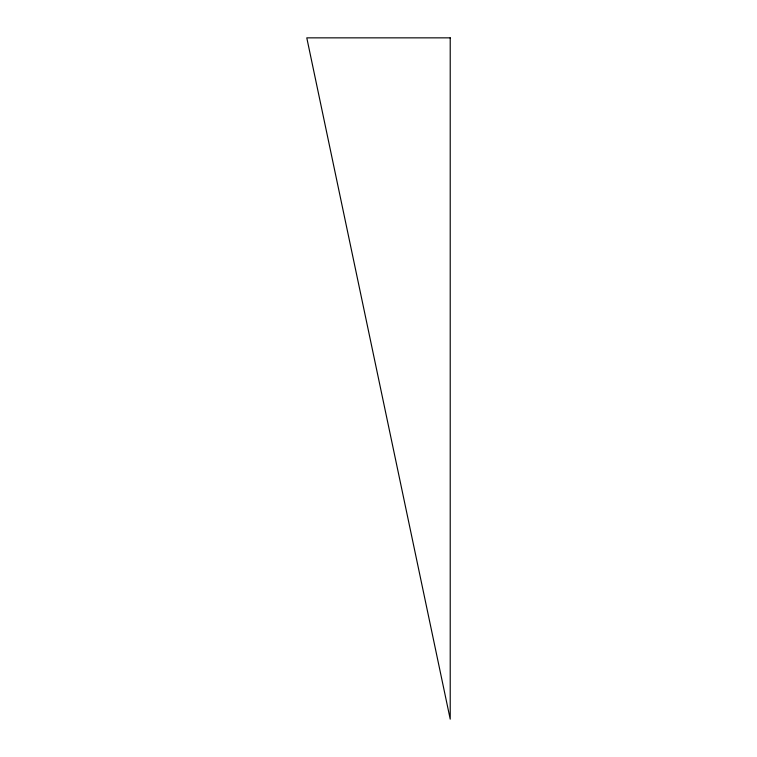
<?xml version="1.0" encoding="UTF-8"?>
<svg xmlns="http://www.w3.org/2000/svg" width="757" height="757" viewBox="0 0 757 757"><rect width="100%" height="100%" fill="white"/><g stroke="black" fill="none" stroke-linecap="round" stroke-linejoin="round"><path stroke-width="1.14" d="M450.216 37.85L306.784 37.85L450.216 719.15L450.216 37.85"/></g></svg>
